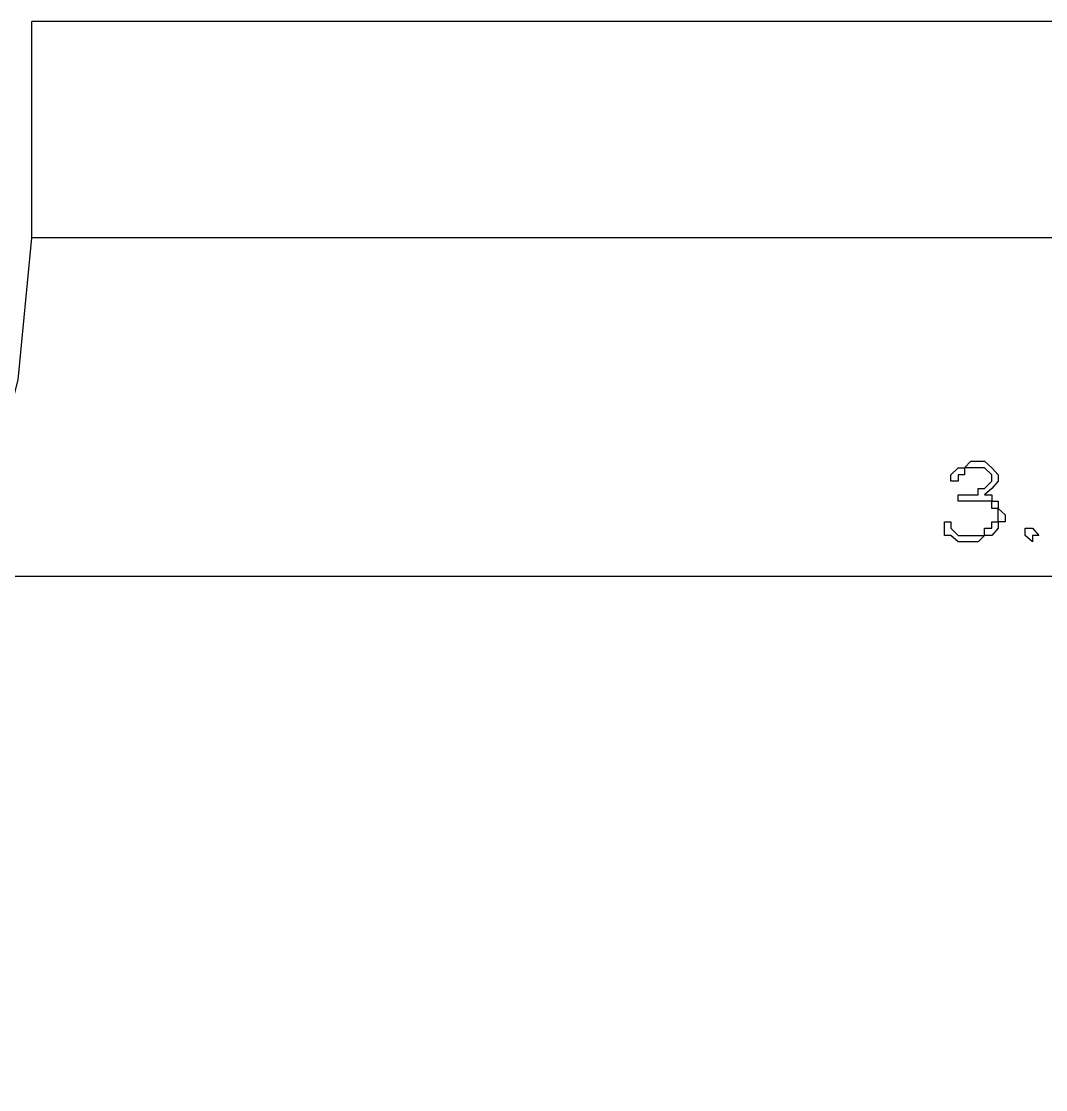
# Model space of a CAD drawing. Header units: millimetres. Extents: x -518.8 to -461.2, y 3.5 to 44.2.
# Drawn here: x -496.582 to -495.618, y 35.65 to 36.656 of the extents above; entities that cross this region are included whole.
import ezdxf

# ---------------------------------------------------------------- set-up
doc = ezdxf.new("R2010")
doc.units = ezdxf.units.MM
doc.header["$MEASUREMENT"] = 0
for name, color, linetype in [('10', 10, 'Continuous'), ('16', 16, 'Continuous'), ('6', 6, 'Continuous'), ('MYSOLIDS', 7, 'Continuous')]:
    doc.layers.add(name, color=color, linetype=linetype)

msp = doc.modelspace()

# ---------------------------------------------------------------- linework, layer by layer
at = {"layer": '10'}
for points in [[(-493.3128, 36.4518), (-493.1158, 36.4518), (-493.1158, 36.4518), (-493.1158, 36.6556), (-496.5722, 36.6556)], [(-496.5722, 36.4518), (-496.5722, 36.6556)], [(-493.6632, 36.4518), (-496.5722, 36.4518)]]:
    msp.add_lwpolyline(points, dxfattribs=at)
at = {"layer": '16'}
msp.add_lwpolyline([(-497.5782, 36.133), (-493.6121, 36.133)], dxfattribs=at)
at = {"layer": '6'}
msp.add_lwpolyline([(-497.3241, 35.6496), (-497.1902, 35.6751), (-497.0624, 35.7135), (-496.9481, 35.7766), (-496.8399, 35.8594), (-496.7444, 35.9548), (-496.6745, 36.0631), (-496.6173, 36.1909), (-496.585, 36.318), (-496.5722, 36.4518)], dxfattribs=at)
at = {"layer": 'MYSOLIDS'}
for points in [[(-495.6752, 36.2097), (-495.6752, 36.2097), (-495.6684, 36.2097), (-495.6684, 36.2097), (-495.6684, 36.2037), (-495.6624, 36.2037), (-495.6624, 36.2037), (-495.6624, 36.1969), (-495.6624, 36.1969), (-495.6557, 36.1909), (-495.6557, 36.1909), (-495.6557, 36.1842), (-495.6624, 36.1842), (-495.6624, 36.1782), (-495.6624, 36.1782), (-495.6624, 36.1782), (-495.6684, 36.1714), (-495.6684, 36.1714), (-495.6684, 36.1714), (-495.6752, 36.1714), (-495.6752, 36.1714), (-495.6812, 36.1654), (-495.6812, 36.1654), (-495.688, 36.1654), (-495.688, 36.1654), (-495.694, 36.1654), (-495.694, 36.1654), (-495.7, 36.1654), (-495.7, 36.1654), (-495.7068, 36.1714), (-495.7068, 36.1714), (-495.7128, 36.1714), (-495.7128, 36.1782), (-495.7128, 36.1782), (-495.7128, 36.1782), (-495.7128, 36.1842), (-495.7128, 36.1842), (-495.7128, 36.1842), (-495.7128, 36.1842), (-495.7068, 36.1842), (-495.7068, 36.1782), (-495.7068, 36.1782), (-495.7068, 36.1782), (-495.7068, 36.1782), (-495.7068, 36.1782), (-495.7, 36.1714), (-495.7, 36.1714), (-495.694, 36.1714), (-495.694, 36.1714), (-495.694, 36.1714), (-495.688, 36.1714), (-495.688, 36.1714), (-495.6812, 36.1714), (-495.6812, 36.1714), (-495.6752, 36.1714), (-495.6752, 36.1782), (-495.6684, 36.1782), (-495.6684, 36.1782), (-495.6684, 36.1842), (-495.6624, 36.1842), (-495.6624, 36.1842), (-495.6624, 36.1909), (-495.6624, 36.1909), (-495.6624, 36.1909), (-495.6624, 36.1969), (-495.6684, 36.1969), (-495.6684, 36.2037), (-495.6684, 36.2037), (-495.6752, 36.2037), (-495.6752, 36.2037), (-495.6812, 36.2037), (-495.6812, 36.2037), (-495.6812, 36.2037), (-495.688, 36.2037), (-495.694, 36.2037), (-495.694, 36.2037), (-495.694, 36.2037), (-495.7, 36.2037), (-495.7, 36.2037), (-495.7, 36.2037), (-495.7, 36.2037), (-495.7, 36.2037), (-495.7, 36.2097), (-495.694, 36.2097), (-495.694, 36.2097), (-495.688, 36.2097), (-495.688, 36.2097), (-495.688, 36.2097), (-495.6812, 36.2097), (-495.6812, 36.2157), (-495.6752, 36.2157), (-495.6752, 36.2157), (-495.6684, 36.2225), (-495.6684, 36.2225), (-495.6684, 36.2225), (-495.6684, 36.2285), (-495.6684, 36.2285), (-495.6684, 36.2285), (-495.6752, 36.2353), (-495.6752, 36.2353), (-495.6752, 36.2353), (-495.6812, 36.2353), (-495.6812, 36.2353), (-495.688, 36.2353), (-495.688, 36.2353), (-495.694, 36.2353), (-495.694, 36.2285), (-495.7, 36.2285), (-495.7, 36.2285), (-495.7, 36.2285), (-495.7, 36.2225), (-495.7, 36.2225), (-495.7068, 36.2225), (-495.7068, 36.2225), (-495.7068, 36.2225), (-495.7068, 36.2225), (-495.7068, 36.2285), (-495.7068, 36.2285), (-495.7068, 36.2285), (-495.7068, 36.2285), (-495.7068, 36.2285), (-495.7068, 36.2285), (-495.7, 36.2353), (-495.7, 36.2353), (-495.694, 36.2353), (-495.694, 36.2353), (-495.694, 36.2353), (-495.688, 36.2413), (-495.688, 36.2413), (-495.6812, 36.2413), (-495.6812, 36.2413), (-495.6752, 36.2413), (-495.6752, 36.2413), (-495.6684, 36.2353), (-495.6684, 36.2353), (-495.6684, 36.2353), (-495.6684, 36.2353), (-495.6624, 36.2285), (-495.6624, 36.2285), (-495.6624, 36.2285), (-495.6624, 36.2225), (-495.6624, 36.2225), (-495.6684, 36.2157), (-495.6684, 36.2157), (-495.6684, 36.2157), (-495.6684, 36.2157), (-495.6752, 36.2097), (-495.6752, 36.2097), (-495.6752, 36.2097), (-495.6752, 36.2097), (-495.6752, 36.2097), (-495.6752, 36.2097)], [(-495.6301, 36.1654), (-495.6369, 36.1714), (-495.6369, 36.1714), (-495.6369, 36.1714), (-495.6369, 36.1714), (-495.6369, 36.1782), (-495.6369, 36.1782), (-495.6301, 36.1782), (-495.6301, 36.1782), (-495.6301, 36.1782), (-495.6301, 36.1782), (-495.6241, 36.1714), (-495.6241, 36.1714), (-495.6301, 36.1714), (-495.6301, 36.1714), (-495.6301, 36.1714), (-495.6301, 36.1654), (-495.6301, 36.1654), (-495.6301, 36.1654), (-495.6301, 36.1654)]]:
    msp.add_lwpolyline(points, dxfattribs=at)

doc.saveas('drawing.dxf')
